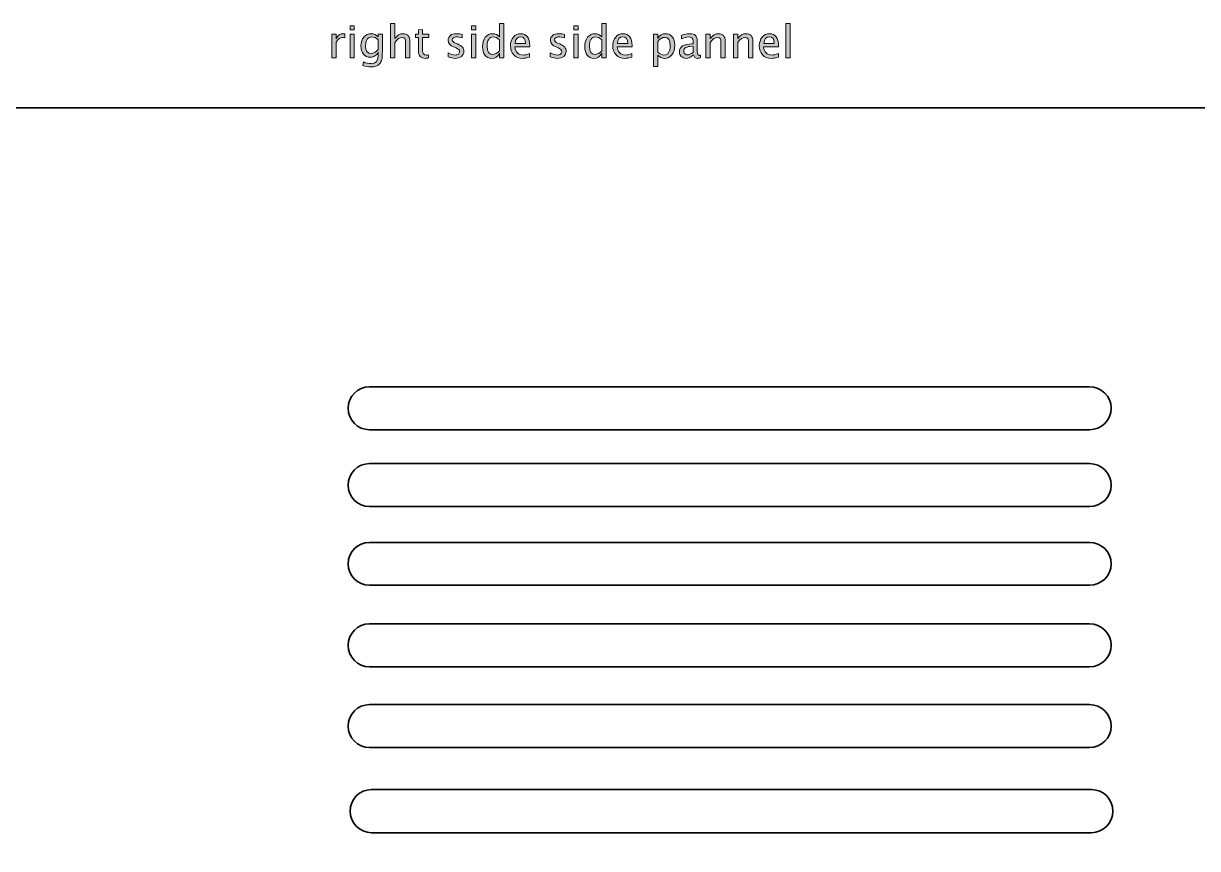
# Model space of a CAD drawing. Header units: inches. Extents: x 4 to 816, y 71 to 806.
# Drawn here: x 549 to 656.2, y 494 to 569.3 of the extents above; entities that cross this region are included whole.
import ezdxf

# ---------------------------------------------------------------- set-up
doc = ezdxf.new("R2010")
doc.units = ezdxf.units.IN
doc.header["$MEASUREMENT"] = 0
doc.layers.add('Layer 1', color=7, linetype='Continuous')

# ---------------------------------------------------------------- blocks, each defined once
blk = doc.blocks.new('block 180')
at = {"layer": 'Layer 1', "color": 240, "lineweight": 35, "true_color": 0xed1c24}
blk.add_lwpolyline([(441.79, 561.61), (790.74, 561.61), (790.74, 440.81), (441.79, 440.81)], dxfattribs=at)
blk = doc.blocks.new('block 192')
at = {"layer": 'Layer 1', "color": 240, "lineweight": 35, "true_color": 0xed1c24}
blk.add_open_spline([(646.36, 532.22), (646.36, 532.22), (580.61, 532.22), (580.61, 532.22), (579.53, 532.22), (578.65, 533.1), (578.65, 534.18), (578.65, 535.26), (579.53, 536.15), (580.61, 536.15), (580.61, 536.15), (646.36, 536.15), (646.36, 536.15), (647.44, 536.15), (648.32, 535.26), (648.32, 534.18), (648.32, 533.1), (647.44, 532.22), (646.36, 532.22)], degree=3, knots=[0, 0, 0, 0, 1, 1, 1, 2, 2, 2, 3, 3, 3, 4, 4, 4, 5, 5, 5, 6, 6, 6, 6], dxfattribs=at)
blk = doc.blocks.new('block 193')
at = {"layer": 'Layer 1', "color": 240, "lineweight": 35, "true_color": 0xed1c24}
blk.add_open_spline([(646.36, 525.2), (646.36, 525.2), (580.61, 525.2), (580.61, 525.2), (579.53, 525.2), (578.65, 526.08), (578.65, 527.16), (578.65, 528.24), (579.53, 529.13), (580.61, 529.13), (580.61, 529.13), (646.36, 529.13), (646.36, 529.13), (647.44, 529.13), (648.32, 528.24), (648.32, 527.16), (648.32, 526.08), (647.44, 525.2), (646.36, 525.2)], degree=3, knots=[0, 0, 0, 0, 1, 1, 1, 2, 2, 2, 3, 3, 3, 4, 4, 4, 5, 5, 5, 6, 6, 6, 6], dxfattribs=at)
blk = doc.blocks.new('block 194')
at = {"layer": 'Layer 1', "color": 240, "lineweight": 35, "true_color": 0xed1c24}
blk.add_open_spline([(646.36, 518.02), (646.36, 518.02), (580.61, 518.02), (580.61, 518.02), (579.53, 518.02), (578.65, 518.9), (578.65, 519.98), (578.65, 521.06), (579.53, 521.94), (580.61, 521.94), (580.61, 521.94), (646.36, 521.94), (646.36, 521.94), (647.44, 521.94), (648.32, 521.06), (648.32, 519.98), (648.32, 518.9), (647.44, 518.02), (646.36, 518.02)], degree=3, knots=[0, 0, 0, 0, 1, 1, 1, 2, 2, 2, 3, 3, 3, 4, 4, 4, 5, 5, 5, 6, 6, 6, 6], dxfattribs=at)
blk = doc.blocks.new('block 195')
at = {"layer": 'Layer 1', "color": 240, "lineweight": 35, "true_color": 0xed1c24}
blk.add_open_spline([(646.36, 510.58), (646.36, 510.58), (580.61, 510.58), (580.61, 510.58), (579.53, 510.58), (578.65, 511.46), (578.65, 512.54), (578.65, 513.62), (579.53, 514.5), (580.61, 514.5), (580.61, 514.5), (646.36, 514.5), (646.36, 514.5), (647.44, 514.5), (648.32, 513.62), (648.32, 512.54), (648.32, 511.46), (647.44, 510.58), (646.36, 510.58)], degree=3, knots=[0, 0, 0, 0, 1, 1, 1, 2, 2, 2, 3, 3, 3, 4, 4, 4, 5, 5, 5, 6, 6, 6, 6], dxfattribs=at)
blk = doc.blocks.new('block 196')
at = {"layer": 'Layer 1', "color": 240, "lineweight": 35, "true_color": 0xed1c24}
blk.add_open_spline([(646.36, 503.21), (646.36, 503.21), (580.61, 503.21), (580.61, 503.21), (579.53, 503.21), (578.65, 504.09), (578.65, 505.17), (578.65, 506.25), (579.53, 507.13), (580.61, 507.13), (580.61, 507.13), (646.36, 507.13), (646.36, 507.13), (647.44, 507.13), (648.32, 506.25), (648.32, 505.17), (648.32, 504.09), (647.44, 503.21), (646.36, 503.21)], degree=3, knots=[0, 0, 0, 0, 1, 1, 1, 2, 2, 2, 3, 3, 3, 4, 4, 4, 5, 5, 5, 6, 6, 6, 6], dxfattribs=at)
blk = doc.blocks.new('block 197')
at = {"layer": 'Layer 1', "color": 240, "lineweight": 35, "true_color": 0xed1c24}
blk.add_open_spline([(646.53, 495.44), (646.53, 495.44), (580.78, 495.44), (580.78, 495.44), (579.7, 495.44), (578.82, 496.33), (578.82, 497.41), (578.82, 498.49), (579.7, 499.37), (580.78, 499.37), (580.78, 499.37), (646.53, 499.37), (646.53, 499.37), (647.61, 499.37), (648.49, 498.49), (648.49, 497.41), (648.49, 496.33), (647.61, 495.44), (646.53, 495.44)], degree=3, knots=[0, 0, 0, 0, 1, 1, 1, 2, 2, 2, 3, 3, 3, 4, 4, 4, 5, 5, 5, 6, 6, 6, 6], dxfattribs=at)
blk = doc.blocks.new('block 332')
at = {"layer": 'Layer 1', "true_color": 0x231f20}
h = blk.add_hatch(color=250, dxfattribs=at)
h.dxf.hatch_style = 2
edge = h.paths.add_edge_path()
edge.add_spline(control_points=[(582.53, 566.17), (582.53, 566.17), (582.53, 569.3), (582.53, 569.3), (582.53, 569.3), (582.92, 569.3), (582.92, 569.3), (582.92, 569.3), (582.92, 567.92), (582.92, 567.92), (583.12, 568.22), (583.37, 568.37), (583.67, 568.37), (583.86, 568.37), (584.01, 568.31), (584.12, 568.19), (584.23, 568.08), (584.29, 567.92), (584.29, 567.72), (584.29, 567.72), (584.29, 566.17), (584.29, 566.17), (584.29, 566.17), (583.89, 566.17), (583.89, 566.17), (583.89, 566.17), (583.89, 567.59), (583.89, 567.59), (583.89, 567.75), (583.87, 567.86), (583.82, 567.93), (583.78, 568), (583.7, 568.03), (583.59, 568.03), (583.35, 568.03), (583.13, 567.88), (582.92, 567.57), (582.92, 567.57), (582.92, 566.17), (582.92, 566.17), (582.92, 566.17), (582.53, 566.17), (582.53, 566.17)], knot_values=[0, 0, 0, 0, 1, 1, 1, 2, 2, 2, 3, 3, 3, 4, 4, 4, 5, 5, 5, 6, 6, 6, 7, 7, 7, 8, 8, 8, 9, 9, 9, 10, 10, 10, 11, 11, 11, 12, 12, 12, 13, 13, 13, 14, 14, 14, 14], degree=3, periodic=1)
h = blk.add_hatch(color=250, dxfattribs=at)
h.dxf.hatch_style = 2
edge = h.paths.add_edge_path()
edge.add_spline(control_points=[(592.47, 566.17), (592.47, 566.17), (592.47, 566.58), (592.47, 566.58), (592.31, 566.27), (592.07, 566.12), (591.75, 566.12), (591.49, 566.12), (591.29, 566.22), (591.14, 566.41), (590.99, 566.59), (590.92, 566.85), (590.92, 567.18), (590.92, 567.54), (591, 567.83), (591.17, 568.04), (591.34, 568.26), (591.56, 568.37), (591.84, 568.37), (592.09, 568.37), (592.3, 568.27), (592.47, 568.08), (592.47, 568.08), (592.47, 569.3), (592.47, 569.3), (592.47, 569.3), (592.86, 569.3), (592.86, 569.3), (592.86, 569.3), (592.86, 566.17), (592.86, 566.17), (592.86, 566.17), (592.47, 566.17), (592.47, 566.17)], knot_values=[0, 0, 0, 0, 1, 1, 1, 2, 2, 2, 3, 3, 3, 4, 4, 4, 5, 5, 5, 6, 6, 6, 7, 7, 7, 8, 8, 8, 9, 9, 9, 10, 10, 10, 11, 11, 11, 11], degree=3, periodic=1)
edge = h.paths.add_edge_path()
edge.add_spline(control_points=[(592.47, 567.81), (592.27, 567.99), (592.08, 568.08), (591.9, 568.08), (591.72, 568.08), (591.58, 568), (591.48, 567.85), (591.38, 567.71), (591.33, 567.49), (591.33, 567.22), (591.33, 566.72), (591.5, 566.47), (591.83, 566.47), (592.05, 566.47), (592.26, 566.58), (592.47, 566.82), (592.47, 566.82), (592.47, 567.81), (592.47, 567.81)], knot_values=[0, 0, 0, 0, 1, 1, 1, 2, 2, 2, 3, 3, 3, 4, 4, 4, 5, 5, 5, 6, 6, 6, 6], degree=3, periodic=1)
h = blk.add_hatch(color=250, dxfattribs=at)
h.dxf.hatch_style = 2
edge = h.paths.add_edge_path()
edge.add_spline(control_points=[(601.81, 566.17), (601.81, 566.17), (601.81, 566.58), (601.81, 566.58), (601.65, 566.27), (601.41, 566.12), (601.09, 566.12), (600.83, 566.12), (600.63, 566.22), (600.48, 566.41), (600.33, 566.59), (600.26, 566.85), (600.26, 567.18), (600.26, 567.54), (600.34, 567.83), (600.51, 568.04), (600.68, 568.26), (600.9, 568.37), (601.18, 568.37), (601.43, 568.37), (601.64, 568.27), (601.81, 568.08), (601.81, 568.08), (601.81, 569.3), (601.81, 569.3), (601.81, 569.3), (602.2, 569.3), (602.2, 569.3), (602.2, 569.3), (602.2, 566.17), (602.2, 566.17), (602.2, 566.17), (601.81, 566.17), (601.81, 566.17)], knot_values=[0, 0, 0, 0, 1, 1, 1, 2, 2, 2, 3, 3, 3, 4, 4, 4, 5, 5, 5, 6, 6, 6, 7, 7, 7, 8, 8, 8, 9, 9, 9, 10, 10, 10, 11, 11, 11, 11], degree=3, periodic=1)
edge = h.paths.add_edge_path()
edge.add_spline(control_points=[(601.81, 567.81), (601.61, 567.99), (601.42, 568.08), (601.24, 568.08), (601.06, 568.08), (600.92, 568), (600.82, 567.85), (600.72, 567.71), (600.68, 567.49), (600.68, 567.22), (600.68, 566.72), (600.84, 566.47), (601.18, 566.47), (601.39, 566.47), (601.6, 566.58), (601.81, 566.82), (601.81, 566.82), (601.81, 567.81), (601.81, 567.81)], knot_values=[0, 0, 0, 0, 1, 1, 1, 2, 2, 2, 3, 3, 3, 4, 4, 4, 5, 5, 5, 6, 6, 6, 6], degree=3, periodic=1)
h = blk.add_hatch(color=250, dxfattribs=at)
h.dxf.hatch_style = 2
h.paths.add_polyline_path([(618.62, 566.17), (618.62, 569.3), (619.01, 569.3), (619.01, 566.17)])
h = blk.add_hatch(color=250, dxfattribs=at)
h.dxf.hatch_style = 2
edge = h.paths.add_edge_path()
edge.add_spline(control_points=[(577.16, 566.17), (577.16, 566.17), (577.16, 568.32), (577.16, 568.32), (577.16, 568.32), (577.55, 568.32), (577.55, 568.32), (577.55, 568.32), (577.55, 567.92), (577.55, 567.92), (577.71, 568.22), (577.93, 568.37), (578.23, 568.37), (578.27, 568.37), (578.31, 568.37), (578.35, 568.36), (578.35, 568.36), (578.35, 568), (578.35, 568), (578.28, 568.02), (578.22, 568.03), (578.17, 568.03), (577.92, 568.03), (577.72, 567.88), (577.55, 567.59), (577.55, 567.59), (577.55, 566.17), (577.55, 566.17), (577.55, 566.17), (577.16, 566.17), (577.16, 566.17)], knot_values=[0, 0, 0, 0, 1, 1, 1, 2, 2, 2, 3, 3, 3, 4, 4, 4, 5, 5, 5, 6, 6, 6, 7, 7, 7, 8, 8, 8, 9, 9, 9, 10, 10, 10, 10], degree=3, periodic=1)
h = blk.add_hatch(color=250, dxfattribs=at)
h.dxf.hatch_style = 2
h.paths.add_polyline_path([(578.82, 568.71), (578.82, 569.1), (579.21, 569.1), (579.21, 568.71)])
h.paths.add_polyline_path([(578.82, 566.17), (578.82, 568.32), (579.21, 568.32), (579.21, 566.17)])
h = blk.add_hatch(color=250, dxfattribs=at)
h.dxf.hatch_style = 2
edge = h.paths.add_edge_path()
edge.add_spline(control_points=[(580, 565.46), (580, 565.46), (580.05, 565.79), (580.05, 565.79), (580.27, 565.69), (580.5, 565.64), (580.72, 565.64), (581.16, 565.64), (581.38, 565.87), (581.38, 566.33), (581.38, 566.33), (581.38, 566.67), (581.38, 566.67), (581.31, 566.53), (581.21, 566.42), (581.09, 566.34), (580.96, 566.26), (580.83, 566.22), (580.67, 566.22), (580.41, 566.22), (580.21, 566.32), (580.05, 566.5), (579.9, 566.69), (579.82, 566.94), (579.82, 567.26), (579.82, 567.59), (579.91, 567.86), (580.08, 568.06), (580.26, 568.27), (580.48, 568.37), (580.76, 568.37), (581, 568.37), (581.2, 568.27), (581.38, 568.08), (581.38, 568.08), (581.38, 568.32), (581.38, 568.32), (581.38, 568.32), (581.77, 568.32), (581.77, 568.32), (581.77, 568.32), (581.77, 566.76), (581.77, 566.76), (581.77, 566.42), (581.75, 566.17), (581.72, 566.01), (581.68, 565.85), (581.62, 565.72), (581.52, 565.61), (581.35, 565.43), (581.08, 565.34), (580.72, 565.34), (580.47, 565.34), (580.23, 565.38), (580, 565.46)], knot_values=[0, 0, 0, 0, 1, 1, 1, 2, 2, 2, 3, 3, 3, 4, 4, 4, 5, 5, 5, 6, 6, 6, 7, 7, 7, 8, 8, 8, 9, 9, 9, 10, 10, 10, 11, 11, 11, 12, 12, 12, 13, 13, 13, 14, 14, 14, 15, 15, 15, 16, 16, 16, 17, 17, 17, 18, 18, 18, 18], degree=3, periodic=1)
edge = h.paths.add_edge_path()
edge.add_spline(control_points=[(581.38, 566.92), (581.38, 566.92), (581.38, 567.81), (581.38, 567.81), (581.21, 567.99), (581.02, 568.08), (580.82, 568.08), (580.64, 568.08), (580.5, 568.01), (580.39, 567.86), (580.29, 567.72), (580.24, 567.52), (580.24, 567.26), (580.24, 566.8), (580.41, 566.56), (580.74, 566.56), (580.97, 566.56), (581.18, 566.68), (581.38, 566.92)], knot_values=[0, 0, 0, 0, 1, 1, 1, 2, 2, 2, 3, 3, 3, 4, 4, 4, 5, 5, 5, 6, 6, 6, 6], degree=3, periodic=1)
h = blk.add_hatch(color=250, dxfattribs=at)
h.dxf.hatch_style = 2
edge = h.paths.add_edge_path()
edge.add_spline(control_points=[(586, 566.17), (585.88, 566.14), (585.78, 566.12), (585.69, 566.12), (585.49, 566.12), (585.34, 566.18), (585.23, 566.29), (585.12, 566.41), (585.06, 566.56), (585.06, 566.77), (585.06, 566.77), (585.06, 568.03), (585.06, 568.03), (585.06, 568.03), (584.79, 568.03), (584.79, 568.03), (584.79, 568.03), (584.79, 568.32), (584.79, 568.32), (584.79, 568.32), (585.06, 568.32), (585.06, 568.32), (585.06, 568.32), (585.06, 568.71), (585.06, 568.71), (585.06, 568.71), (585.45, 568.75), (585.45, 568.75), (585.45, 568.75), (585.45, 568.32), (585.45, 568.32), (585.45, 568.32), (586.01, 568.32), (586.01, 568.32), (586.01, 568.32), (586.01, 568.03), (586.01, 568.03), (586.01, 568.03), (585.45, 568.03), (585.45, 568.03), (585.45, 568.03), (585.45, 566.84), (585.45, 566.84), (585.45, 566.56), (585.57, 566.42), (585.82, 566.42), (585.87, 566.42), (585.93, 566.42), (586, 566.44), (586, 566.44), (586, 566.17), (586, 566.17)], knot_values=[0, 0, 0, 0, 1, 1, 1, 2, 2, 2, 3, 3, 3, 4, 4, 4, 5, 5, 5, 6, 6, 6, 7, 7, 7, 8, 8, 8, 9, 9, 9, 10, 10, 10, 11, 11, 11, 12, 12, 12, 13, 13, 13, 14, 14, 14, 15, 15, 15, 16, 16, 16, 17, 17, 17, 17], degree=3, periodic=1)
h = blk.add_hatch(color=250, dxfattribs=at)
h.dxf.hatch_style = 2
edge = h.paths.add_edge_path()
edge.add_spline(control_points=[(587.77, 566.25), (587.77, 566.25), (587.77, 566.61), (587.77, 566.61), (588.02, 566.48), (588.24, 566.42), (588.43, 566.42), (588.54, 566.42), (588.64, 566.45), (588.71, 566.51), (588.79, 566.57), (588.82, 566.64), (588.82, 566.74), (588.82, 566.87), (588.72, 566.98), (588.51, 567.07), (588.51, 567.07), (588.28, 567.16), (588.28, 567.16), (587.95, 567.3), (587.78, 567.5), (587.78, 567.77), (587.78, 567.95), (587.85, 568.1), (587.98, 568.21), (588.11, 568.32), (588.29, 568.37), (588.52, 568.37), (588.64, 568.37), (588.79, 568.36), (588.97, 568.32), (588.97, 568.32), (589.05, 568.31), (589.05, 568.31), (589.05, 568.31), (589.05, 567.98), (589.05, 567.98), (588.83, 568.05), (588.66, 568.08), (588.53, 568.08), (588.42, 568.08), (588.33, 568.05), (588.26, 568), (588.19, 567.95), (588.16, 567.89), (588.16, 567.81), (588.16, 567.69), (588.25, 567.59), (588.44, 567.51), (588.44, 567.51), (588.63, 567.43), (588.63, 567.43), (588.84, 567.34), (588.99, 567.24), (589.08, 567.14), (589.17, 567.04), (589.21, 566.92), (589.21, 566.77), (589.21, 566.58), (589.14, 566.43), (588.99, 566.3), (588.84, 566.18), (588.65, 566.12), (588.42, 566.12), (588.24, 566.12), (588.02, 566.16), (587.77, 566.25)], knot_values=[0, 0, 0, 0, 1, 1, 1, 2, 2, 2, 3, 3, 3, 4, 4, 4, 5, 5, 5, 6, 6, 6, 7, 7, 7, 8, 8, 8, 9, 9, 9, 10, 10, 10, 11, 11, 11, 12, 12, 12, 13, 13, 13, 14, 14, 14, 15, 15, 15, 16, 16, 16, 17, 17, 17, 18, 18, 18, 19, 19, 19, 20, 20, 20, 21, 21, 21, 22, 22, 22, 22], degree=3, periodic=1)
h = blk.add_hatch(color=250, dxfattribs=at)
h.dxf.hatch_style = 2
h.paths.add_polyline_path([(589.91, 568.71), (589.91, 569.1), (590.31, 569.1), (590.31, 568.71)])
h.paths.add_polyline_path([(589.91, 566.17), (589.91, 568.32), (590.31, 568.32), (590.31, 566.17)])
h = blk.add_hatch(color=250, dxfattribs=at)
h.dxf.hatch_style = 2
edge = h.paths.add_edge_path()
edge.add_spline(control_points=[(595.22, 566.24), (594.96, 566.16), (594.73, 566.12), (594.55, 566.12), (594.23, 566.12), (593.97, 566.23), (593.77, 566.44), (593.57, 566.65), (593.47, 566.92), (593.47, 567.26), (593.47, 567.58), (593.56, 567.85), (593.74, 568.06), (593.91, 568.27), (594.14, 568.37), (594.41, 568.37), (594.67, 568.37), (594.87, 568.28), (595.02, 568.09), (595.16, 567.91), (595.23, 567.64), (595.23, 567.3), (595.23, 567.3), (595.23, 567.18), (595.23, 567.18), (595.23, 567.18), (593.87, 567.18), (593.87, 567.18), (593.93, 566.67), (594.18, 566.42), (594.62, 566.42), (594.78, 566.42), (594.98, 566.46), (595.22, 566.55), (595.22, 566.55), (595.22, 566.24), (595.22, 566.24)], knot_values=[0, 0, 0, 0, 1, 1, 1, 2, 2, 2, 3, 3, 3, 4, 4, 4, 5, 5, 5, 6, 6, 6, 7, 7, 7, 8, 8, 8, 9, 9, 9, 10, 10, 10, 11, 11, 11, 12, 12, 12, 12], degree=3, periodic=1)
edge = h.paths.add_edge_path()
edge.add_spline(control_points=[(593.89, 567.48), (593.89, 567.48), (594.84, 567.48), (594.84, 567.48), (594.84, 567.88), (594.69, 568.08), (594.39, 568.08), (594.09, 568.08), (593.92, 567.88), (593.89, 567.48)], knot_values=[0, 0, 0, 0, 1, 1, 1, 2, 2, 2, 3, 3, 3, 3], degree=3, periodic=1)
h = blk.add_hatch(color=250, dxfattribs=at)
h.dxf.hatch_style = 2
edge = h.paths.add_edge_path()
edge.add_spline(control_points=[(597.11, 566.25), (597.11, 566.25), (597.11, 566.61), (597.11, 566.61), (597.36, 566.48), (597.59, 566.42), (597.77, 566.42), (597.89, 566.42), (597.98, 566.45), (598.05, 566.51), (598.13, 566.57), (598.16, 566.64), (598.16, 566.74), (598.16, 566.87), (598.06, 566.98), (597.85, 567.07), (597.85, 567.07), (597.63, 567.16), (597.63, 567.16), (597.29, 567.3), (597.12, 567.5), (597.12, 567.77), (597.12, 567.95), (597.19, 568.1), (597.32, 568.21), (597.45, 568.32), (597.63, 568.37), (597.87, 568.37), (597.99, 568.37), (598.13, 568.36), (598.31, 568.32), (598.31, 568.32), (598.39, 568.31), (598.39, 568.31), (598.39, 568.31), (598.39, 567.98), (598.39, 567.98), (598.17, 568.05), (598, 568.08), (597.87, 568.08), (597.76, 568.08), (597.67, 568.05), (597.6, 568), (597.53, 567.95), (597.5, 567.89), (597.5, 567.81), (597.5, 567.69), (597.59, 567.59), (597.78, 567.51), (597.78, 567.51), (597.97, 567.43), (597.97, 567.43), (598.18, 567.34), (598.33, 567.24), (598.42, 567.14), (598.51, 567.04), (598.55, 566.92), (598.55, 566.77), (598.55, 566.58), (598.48, 566.43), (598.33, 566.3), (598.18, 566.18), (597.99, 566.12), (597.76, 566.12), (597.58, 566.12), (597.36, 566.16), (597.11, 566.25)], knot_values=[0, 0, 0, 0, 1, 1, 1, 2, 2, 2, 3, 3, 3, 4, 4, 4, 5, 5, 5, 6, 6, 6, 7, 7, 7, 8, 8, 8, 9, 9, 9, 10, 10, 10, 11, 11, 11, 12, 12, 12, 13, 13, 13, 14, 14, 14, 15, 15, 15, 16, 16, 16, 17, 17, 17, 18, 18, 18, 19, 19, 19, 20, 20, 20, 21, 21, 21, 22, 22, 22, 22], degree=3, periodic=1)
h = blk.add_hatch(color=250, dxfattribs=at)
h.dxf.hatch_style = 2
h.paths.add_polyline_path([(599.26, 568.71), (599.26, 569.1), (599.65, 569.1), (599.65, 568.71)])
h.paths.add_polyline_path([(599.26, 566.17), (599.26, 568.32), (599.65, 568.32), (599.65, 566.17)])
h = blk.add_hatch(color=250, dxfattribs=at)
h.dxf.hatch_style = 2
edge = h.paths.add_edge_path()
edge.add_spline(control_points=[(604.56, 566.24), (604.3, 566.16), (604.08, 566.12), (603.89, 566.12), (603.57, 566.12), (603.31, 566.23), (603.11, 566.44), (602.91, 566.65), (602.81, 566.92), (602.81, 567.26), (602.81, 567.58), (602.9, 567.85), (603.08, 568.06), (603.25, 568.27), (603.48, 568.37), (603.75, 568.37), (604.01, 568.37), (604.22, 568.28), (604.36, 568.09), (604.5, 567.91), (604.57, 567.64), (604.57, 567.3), (604.57, 567.3), (604.57, 567.18), (604.57, 567.18), (604.57, 567.18), (603.21, 567.18), (603.21, 567.18), (603.27, 566.67), (603.52, 566.42), (603.96, 566.42), (604.13, 566.42), (604.32, 566.46), (604.56, 566.55), (604.56, 566.55), (604.56, 566.24), (604.56, 566.24)], knot_values=[0, 0, 0, 0, 1, 1, 1, 2, 2, 2, 3, 3, 3, 4, 4, 4, 5, 5, 5, 6, 6, 6, 7, 7, 7, 8, 8, 8, 9, 9, 9, 10, 10, 10, 11, 11, 11, 12, 12, 12, 12], degree=3, periodic=1)
edge = h.paths.add_edge_path()
edge.add_spline(control_points=[(603.23, 567.48), (603.23, 567.48), (604.18, 567.48), (604.18, 567.48), (604.18, 567.88), (604.03, 568.08), (603.73, 568.08), (603.43, 568.08), (603.26, 567.88), (603.23, 567.48)], knot_values=[0, 0, 0, 0, 1, 1, 1, 2, 2, 2, 3, 3, 3, 3], degree=3, periodic=1)
h = blk.add_hatch(color=250, dxfattribs=at)
h.dxf.hatch_style = 2
edge = h.paths.add_edge_path()
edge.add_spline(control_points=[(606.53, 565.39), (606.53, 565.39), (606.53, 568.32), (606.53, 568.32), (606.53, 568.32), (606.92, 568.32), (606.92, 568.32), (606.92, 568.32), (606.92, 567.92), (606.92, 567.92), (607.08, 568.22), (607.32, 568.37), (607.64, 568.37), (607.9, 568.37), (608.1, 568.28), (608.25, 568.09), (608.4, 567.9), (608.47, 567.64), (608.47, 567.31), (608.47, 566.96), (608.39, 566.67), (608.22, 566.45), (608.05, 566.23), (607.83, 566.12), (607.56, 566.12), (607.3, 566.12), (607.09, 566.22), (606.92, 566.42), (606.92, 566.42), (606.92, 565.39), (606.92, 565.39), (606.92, 565.39), (606.53, 565.39), (606.53, 565.39)], knot_values=[0, 0, 0, 0, 1, 1, 1, 2, 2, 2, 3, 3, 3, 4, 4, 4, 5, 5, 5, 6, 6, 6, 7, 7, 7, 8, 8, 8, 9, 9, 9, 10, 10, 10, 11, 11, 11, 11], degree=3, periodic=1)
edge = h.paths.add_edge_path()
edge.add_spline(control_points=[(606.92, 566.69), (607.12, 566.51), (607.31, 566.42), (607.49, 566.42), (607.67, 566.42), (607.81, 566.49), (607.91, 566.64), (608.01, 566.79), (608.06, 567), (608.06, 567.27), (608.06, 567.78), (607.89, 568.03), (607.56, 568.03), (607.34, 568.03), (607.13, 567.91), (606.92, 567.67), (606.92, 567.67), (606.92, 566.69), (606.92, 566.69)], knot_values=[0, 0, 0, 0, 1, 1, 1, 2, 2, 2, 3, 3, 3, 4, 4, 4, 5, 5, 5, 6, 6, 6, 6], degree=3, periodic=1)
h = blk.add_hatch(color=250, dxfattribs=at)
h.dxf.hatch_style = 2
edge = h.paths.add_edge_path()
edge.add_spline(control_points=[(610.19, 566.45), (609.96, 566.23), (609.73, 566.12), (609.52, 566.12), (609.34, 566.12), (609.19, 566.18), (609.07, 566.29), (608.96, 566.4), (608.9, 566.54), (608.9, 566.71), (608.9, 566.95), (609, 567.13), (609.19, 567.25), (609.39, 567.38), (609.67, 567.44), (610.04, 567.44), (610.04, 567.44), (610.14, 567.44), (610.14, 567.44), (610.14, 567.44), (610.14, 567.7), (610.14, 567.7), (610.14, 567.95), (610.01, 568.08), (609.75, 568.08), (609.54, 568.08), (609.32, 568.01), (609.08, 567.89), (609.08, 567.89), (609.08, 568.21), (609.08, 568.21), (609.35, 568.32), (609.59, 568.37), (609.83, 568.37), (610.07, 568.37), (610.24, 568.32), (610.36, 568.21), (610.47, 568.1), (610.53, 567.93), (610.53, 567.7), (610.53, 567.7), (610.53, 566.73), (610.53, 566.73), (610.53, 566.51), (610.59, 566.39), (610.73, 566.39), (610.75, 566.39), (610.77, 566.4), (610.81, 566.4), (610.81, 566.4), (610.83, 566.19), (610.83, 566.19), (610.75, 566.14), (610.65, 566.12), (610.54, 566.12), (610.36, 566.12), (610.24, 566.23), (610.19, 566.45)], knot_values=[0, 0, 0, 0, 1, 1, 1, 2, 2, 2, 3, 3, 3, 4, 4, 4, 5, 5, 5, 6, 6, 6, 7, 7, 7, 8, 8, 8, 9, 9, 9, 10, 10, 10, 11, 11, 11, 12, 12, 12, 13, 13, 13, 14, 14, 14, 15, 15, 15, 16, 16, 16, 17, 17, 17, 18, 18, 18, 19, 19, 19, 19], degree=3, periodic=1)
edge = h.paths.add_edge_path()
edge.add_spline(control_points=[(610.14, 566.66), (610.14, 566.66), (610.14, 567.21), (610.14, 567.21), (610.14, 567.21), (610.01, 567.22), (610.01, 567.22), (609.79, 567.22), (609.62, 567.18), (609.49, 567.1), (609.35, 567.02), (609.29, 566.91), (609.29, 566.78), (609.29, 566.68), (609.32, 566.6), (609.39, 566.54), (609.45, 566.47), (609.53, 566.44), (609.63, 566.44), (609.79, 566.44), (609.96, 566.51), (610.14, 566.66)], knot_values=[0, 0, 0, 0, 1, 1, 1, 2, 2, 2, 3, 3, 3, 4, 4, 4, 5, 5, 5, 6, 6, 6, 7, 7, 7, 7], degree=3, periodic=1)
h = blk.add_hatch(color=250, dxfattribs=at)
h.dxf.hatch_style = 2
edge = h.paths.add_edge_path()
edge.add_spline(control_points=[(611.32, 566.17), (611.32, 566.17), (611.32, 568.32), (611.32, 568.32), (611.32, 568.32), (611.71, 568.32), (611.71, 568.32), (611.71, 568.32), (611.71, 567.92), (611.71, 567.92), (611.92, 568.22), (612.17, 568.37), (612.47, 568.37), (612.66, 568.37), (612.81, 568.31), (612.92, 568.19), (613.03, 568.08), (613.08, 567.92), (613.08, 567.72), (613.08, 567.72), (613.08, 566.17), (613.08, 566.17), (613.08, 566.17), (612.69, 566.17), (612.69, 566.17), (612.69, 566.17), (612.69, 567.59), (612.69, 567.59), (612.69, 567.75), (612.67, 567.86), (612.62, 567.93), (612.58, 568), (612.5, 568.03), (612.39, 568.03), (612.15, 568.03), (611.93, 567.88), (611.71, 567.57), (611.71, 567.57), (611.71, 566.17), (611.71, 566.17), (611.71, 566.17), (611.32, 566.17), (611.32, 566.17)], knot_values=[0, 0, 0, 0, 1, 1, 1, 2, 2, 2, 3, 3, 3, 4, 4, 4, 5, 5, 5, 6, 6, 6, 7, 7, 7, 8, 8, 8, 9, 9, 9, 10, 10, 10, 11, 11, 11, 12, 12, 12, 13, 13, 13, 14, 14, 14, 14], degree=3, periodic=1)
h = blk.add_hatch(color=250, dxfattribs=at)
h.dxf.hatch_style = 2
edge = h.paths.add_edge_path()
edge.add_spline(control_points=[(613.84, 566.17), (613.84, 566.17), (613.84, 568.32), (613.84, 568.32), (613.84, 568.32), (614.23, 568.32), (614.23, 568.32), (614.23, 568.32), (614.23, 567.92), (614.23, 567.92), (614.44, 568.22), (614.69, 568.37), (614.99, 568.37), (615.18, 568.37), (615.33, 568.31), (615.44, 568.19), (615.55, 568.08), (615.6, 567.92), (615.6, 567.72), (615.6, 567.72), (615.6, 566.17), (615.6, 566.17), (615.6, 566.17), (615.21, 566.17), (615.21, 566.17), (615.21, 566.17), (615.21, 567.59), (615.21, 567.59), (615.21, 567.75), (615.19, 567.86), (615.14, 567.93), (615.09, 568), (615.02, 568.03), (614.91, 568.03), (614.67, 568.03), (614.44, 567.88), (614.23, 567.57), (614.23, 567.57), (614.23, 566.17), (614.23, 566.17), (614.23, 566.17), (613.84, 566.17), (613.84, 566.17)], knot_values=[0, 0, 0, 0, 1, 1, 1, 2, 2, 2, 3, 3, 3, 4, 4, 4, 5, 5, 5, 6, 6, 6, 7, 7, 7, 8, 8, 8, 9, 9, 9, 10, 10, 10, 11, 11, 11, 12, 12, 12, 13, 13, 13, 14, 14, 14, 14], degree=3, periodic=1)
h = blk.add_hatch(color=250, dxfattribs=at)
h.dxf.hatch_style = 2
edge = h.paths.add_edge_path()
edge.add_spline(control_points=[(617.94, 566.24), (617.68, 566.16), (617.45, 566.12), (617.27, 566.12), (616.95, 566.12), (616.69, 566.23), (616.49, 566.44), (616.29, 566.65), (616.19, 566.92), (616.19, 567.26), (616.19, 567.58), (616.28, 567.85), (616.46, 568.06), (616.63, 568.27), (616.86, 568.37), (617.13, 568.37), (617.39, 568.37), (617.59, 568.28), (617.74, 568.09), (617.88, 567.91), (617.95, 567.64), (617.95, 567.3), (617.95, 567.3), (617.95, 567.18), (617.95, 567.18), (617.95, 567.18), (616.59, 567.18), (616.59, 567.18), (616.65, 566.67), (616.9, 566.42), (617.34, 566.42), (617.5, 566.42), (617.7, 566.46), (617.94, 566.55), (617.94, 566.55), (617.94, 566.24), (617.94, 566.24)], knot_values=[0, 0, 0, 0, 1, 1, 1, 2, 2, 2, 3, 3, 3, 4, 4, 4, 5, 5, 5, 6, 6, 6, 7, 7, 7, 8, 8, 8, 9, 9, 9, 10, 10, 10, 11, 11, 11, 12, 12, 12, 12], degree=3, periodic=1)
edge = h.paths.add_edge_path()
edge.add_spline(control_points=[(616.61, 567.48), (616.61, 567.48), (617.56, 567.48), (617.56, 567.48), (617.56, 567.88), (617.41, 568.08), (617.11, 568.08), (616.81, 568.08), (616.64, 567.88), (616.61, 567.48)], knot_values=[0, 0, 0, 0, 1, 1, 1, 2, 2, 2, 3, 3, 3, 3], degree=3, periodic=1)
at = {"layer": 'Layer 1', "lineweight": 0}
for points in [[(618.62, 566.17), (618.62, 569.3), (619.01, 569.3), (619.01, 566.17), (618.62, 566.17)], [(578.82, 568.71), (578.82, 569.1), (579.21, 569.1), (579.21, 568.71), (578.82, 568.71)], [(578.82, 566.17), (578.82, 568.32), (579.21, 568.32), (579.21, 566.17), (578.82, 566.17)], [(589.91, 568.71), (589.91, 569.1), (590.31, 569.1), (590.31, 568.71), (589.91, 568.71)], [(589.91, 566.17), (589.91, 568.32), (590.31, 568.32), (590.31, 566.17), (589.91, 566.17)], [(599.26, 568.71), (599.26, 569.1), (599.65, 569.1), (599.65, 568.71), (599.26, 568.71)], [(599.26, 566.17), (599.26, 568.32), (599.65, 568.32), (599.65, 566.17), (599.26, 566.17)]]:
    blk.add_lwpolyline(points, dxfattribs=at)
for points, knots in [([(582.53, 566.17), (582.53, 566.17), (582.53, 569.3), (582.53, 569.3), (582.53, 569.3), (582.92, 569.3), (582.92, 569.3), (582.92, 569.3), (582.92, 567.92), (582.92, 567.92), (583.12, 568.22), (583.37, 568.37), (583.67, 568.37), (583.86, 568.37), (584.01, 568.31), (584.12, 568.19), (584.23, 568.08), (584.29, 567.92), (584.29, 567.72), (584.29, 567.72), (584.29, 566.17), (584.29, 566.17), (584.29, 566.17), (583.89, 566.17), (583.89, 566.17), (583.89, 566.17), (583.89, 567.59), (583.89, 567.59), (583.89, 567.75), (583.87, 567.86), (583.82, 567.93), (583.78, 568), (583.7, 568.03), (583.59, 568.03), (583.35, 568.03), (583.13, 567.88), (582.92, 567.57), (582.92, 567.57), (582.92, 566.17), (582.92, 566.17), (582.92, 566.17), (582.53, 566.17), (582.53, 566.17)], [0, 0, 0, 0, 1, 1, 1, 2, 2, 2, 3, 3, 3, 4, 4, 4, 5, 5, 5, 6, 6, 6, 7, 7, 7, 8, 8, 8, 9, 9, 9, 10, 10, 10, 11, 11, 11, 12, 12, 12, 13, 13, 13, 14, 14, 14, 14]), ([(592.47, 566.17), (592.47, 566.17), (592.47, 566.58), (592.47, 566.58), (592.31, 566.27), (592.07, 566.12), (591.75, 566.12), (591.49, 566.12), (591.29, 566.22), (591.14, 566.41), (590.99, 566.59), (590.92, 566.85), (590.92, 567.18), (590.92, 567.54), (591, 567.83), (591.17, 568.04), (591.34, 568.26), (591.56, 568.37), (591.84, 568.37), (592.09, 568.37), (592.3, 568.27), (592.47, 568.08), (592.47, 568.08), (592.47, 569.3), (592.47, 569.3), (592.47, 569.3), (592.86, 569.3), (592.86, 569.3), (592.86, 569.3), (592.86, 566.17), (592.86, 566.17), (592.86, 566.17), (592.47, 566.17), (592.47, 566.17)], [0, 0, 0, 0, 1, 1, 1, 2, 2, 2, 3, 3, 3, 4, 4, 4, 5, 5, 5, 6, 6, 6, 7, 7, 7, 8, 8, 8, 9, 9, 9, 10, 10, 10, 11, 11, 11, 11]), ([(601.81, 566.17), (601.81, 566.17), (601.81, 566.58), (601.81, 566.58), (601.65, 566.27), (601.41, 566.12), (601.09, 566.12), (600.83, 566.12), (600.63, 566.22), (600.48, 566.41), (600.33, 566.59), (600.26, 566.85), (600.26, 567.18), (600.26, 567.54), (600.34, 567.83), (600.51, 568.04), (600.68, 568.26), (600.9, 568.37), (601.18, 568.37), (601.43, 568.37), (601.64, 568.27), (601.81, 568.08), (601.81, 568.08), (601.81, 569.3), (601.81, 569.3), (601.81, 569.3), (602.2, 569.3), (602.2, 569.3), (602.2, 569.3), (602.2, 566.17), (602.2, 566.17), (602.2, 566.17), (601.81, 566.17), (601.81, 566.17)], [0, 0, 0, 0, 1, 1, 1, 2, 2, 2, 3, 3, 3, 4, 4, 4, 5, 5, 5, 6, 6, 6, 7, 7, 7, 8, 8, 8, 9, 9, 9, 10, 10, 10, 11, 11, 11, 11]), ([(577.16, 566.17), (577.16, 566.17), (577.16, 568.32), (577.16, 568.32), (577.16, 568.32), (577.55, 568.32), (577.55, 568.32), (577.55, 568.32), (577.55, 567.92), (577.55, 567.92), (577.71, 568.22), (577.93, 568.37), (578.23, 568.37), (578.27, 568.37), (578.31, 568.37), (578.35, 568.36), (578.35, 568.36), (578.35, 568), (578.35, 568), (578.28, 568.02), (578.22, 568.03), (578.17, 568.03), (577.92, 568.03), (577.72, 567.88), (577.55, 567.59), (577.55, 567.59), (577.55, 566.17), (577.55, 566.17), (577.55, 566.17), (577.16, 566.17), (577.16, 566.17)], [0, 0, 0, 0, 1, 1, 1, 2, 2, 2, 3, 3, 3, 4, 4, 4, 5, 5, 5, 6, 6, 6, 7, 7, 7, 8, 8, 8, 9, 9, 9, 10, 10, 10, 10]), ([(580, 565.46), (580, 565.46), (580.05, 565.79), (580.05, 565.79), (580.27, 565.69), (580.5, 565.64), (580.72, 565.64), (581.16, 565.64), (581.38, 565.87), (581.38, 566.33), (581.38, 566.33), (581.38, 566.67), (581.38, 566.67), (581.31, 566.53), (581.21, 566.42), (581.09, 566.34), (580.96, 566.26), (580.83, 566.22), (580.67, 566.22), (580.41, 566.22), (580.21, 566.32), (580.05, 566.5), (579.9, 566.69), (579.82, 566.94), (579.82, 567.26), (579.82, 567.59), (579.91, 567.86), (580.08, 568.06), (580.26, 568.27), (580.48, 568.37), (580.76, 568.37), (581, 568.37), (581.2, 568.27), (581.38, 568.08), (581.38, 568.08), (581.38, 568.32), (581.38, 568.32), (581.38, 568.32), (581.77, 568.32), (581.77, 568.32), (581.77, 568.32), (581.77, 566.76), (581.77, 566.76), (581.77, 566.42), (581.75, 566.17), (581.72, 566.01), (581.68, 565.85), (581.62, 565.72), (581.52, 565.61), (581.35, 565.43), (581.08, 565.34), (580.72, 565.34), (580.47, 565.34), (580.23, 565.38), (580, 565.46)], [0, 0, 0, 0, 1, 1, 1, 2, 2, 2, 3, 3, 3, 4, 4, 4, 5, 5, 5, 6, 6, 6, 7, 7, 7, 8, 8, 8, 9, 9, 9, 10, 10, 10, 11, 11, 11, 12, 12, 12, 13, 13, 13, 14, 14, 14, 15, 15, 15, 16, 16, 16, 17, 17, 17, 18, 18, 18, 18]), ([(586, 566.17), (585.88, 566.14), (585.78, 566.12), (585.69, 566.12), (585.49, 566.12), (585.34, 566.18), (585.23, 566.29), (585.12, 566.41), (585.06, 566.56), (585.06, 566.77), (585.06, 566.77), (585.06, 568.03), (585.06, 568.03), (585.06, 568.03), (584.79, 568.03), (584.79, 568.03), (584.79, 568.03), (584.79, 568.32), (584.79, 568.32), (584.79, 568.32), (585.06, 568.32), (585.06, 568.32), (585.06, 568.32), (585.06, 568.71), (585.06, 568.71), (585.06, 568.71), (585.45, 568.75), (585.45, 568.75), (585.45, 568.75), (585.45, 568.32), (585.45, 568.32), (585.45, 568.32), (586.01, 568.32), (586.01, 568.32), (586.01, 568.32), (586.01, 568.03), (586.01, 568.03), (586.01, 568.03), (585.45, 568.03), (585.45, 568.03), (585.45, 568.03), (585.45, 566.84), (585.45, 566.84), (585.45, 566.56), (585.57, 566.42), (585.82, 566.42), (585.87, 566.42), (585.93, 566.42), (586, 566.44), (586, 566.44), (586, 566.17), (586, 566.17)], [0, 0, 0, 0, 1, 1, 1, 2, 2, 2, 3, 3, 3, 4, 4, 4, 5, 5, 5, 6, 6, 6, 7, 7, 7, 8, 8, 8, 9, 9, 9, 10, 10, 10, 11, 11, 11, 12, 12, 12, 13, 13, 13, 14, 14, 14, 15, 15, 15, 16, 16, 16, 17, 17, 17, 17]), ([(587.77, 566.25), (587.77, 566.25), (587.77, 566.61), (587.77, 566.61), (588.02, 566.48), (588.24, 566.42), (588.43, 566.42), (588.54, 566.42), (588.64, 566.45), (588.71, 566.51), (588.79, 566.57), (588.82, 566.64), (588.82, 566.74), (588.82, 566.87), (588.72, 566.98), (588.51, 567.07), (588.51, 567.07), (588.28, 567.16), (588.28, 567.16), (587.95, 567.3), (587.78, 567.5), (587.78, 567.77), (587.78, 567.95), (587.85, 568.1), (587.98, 568.21), (588.11, 568.32), (588.29, 568.37), (588.52, 568.37), (588.64, 568.37), (588.79, 568.36), (588.97, 568.32), (588.97, 568.32), (589.05, 568.31), (589.05, 568.31), (589.05, 568.31), (589.05, 567.98), (589.05, 567.98), (588.83, 568.05), (588.66, 568.08), (588.53, 568.08), (588.42, 568.08), (588.33, 568.05), (588.26, 568), (588.19, 567.95), (588.16, 567.89), (588.16, 567.81), (588.16, 567.69), (588.25, 567.59), (588.44, 567.51), (588.44, 567.51), (588.63, 567.43), (588.63, 567.43), (588.84, 567.34), (588.99, 567.24), (589.08, 567.14), (589.17, 567.04), (589.21, 566.92), (589.21, 566.77), (589.21, 566.58), (589.14, 566.43), (588.99, 566.3), (588.84, 566.18), (588.65, 566.12), (588.42, 566.12), (588.24, 566.12), (588.02, 566.16), (587.77, 566.25)], [0, 0, 0, 0, 1, 1, 1, 2, 2, 2, 3, 3, 3, 4, 4, 4, 5, 5, 5, 6, 6, 6, 7, 7, 7, 8, 8, 8, 9, 9, 9, 10, 10, 10, 11, 11, 11, 12, 12, 12, 13, 13, 13, 14, 14, 14, 15, 15, 15, 16, 16, 16, 17, 17, 17, 18, 18, 18, 19, 19, 19, 20, 20, 20, 21, 21, 21, 22, 22, 22, 22]), ([(595.22, 566.24), (594.96, 566.16), (594.73, 566.12), (594.55, 566.12), (594.23, 566.12), (593.97, 566.23), (593.77, 566.44), (593.57, 566.65), (593.47, 566.92), (593.47, 567.26), (593.47, 567.58), (593.56, 567.85), (593.74, 568.06), (593.91, 568.27), (594.14, 568.37), (594.41, 568.37), (594.67, 568.37), (594.87, 568.28), (595.02, 568.09), (595.16, 567.91), (595.23, 567.64), (595.23, 567.3), (595.23, 567.3), (595.23, 567.18), (595.23, 567.18), (595.23, 567.18), (593.87, 567.18), (593.87, 567.18), (593.93, 566.67), (594.18, 566.42), (594.62, 566.42), (594.78, 566.42), (594.98, 566.46), (595.22, 566.55), (595.22, 566.55), (595.22, 566.24), (595.22, 566.24)], [0, 0, 0, 0, 1, 1, 1, 2, 2, 2, 3, 3, 3, 4, 4, 4, 5, 5, 5, 6, 6, 6, 7, 7, 7, 8, 8, 8, 9, 9, 9, 10, 10, 10, 11, 11, 11, 12, 12, 12, 12]), ([(597.11, 566.25), (597.11, 566.25), (597.11, 566.61), (597.11, 566.61), (597.36, 566.48), (597.59, 566.42), (597.77, 566.42), (597.89, 566.42), (597.98, 566.45), (598.05, 566.51), (598.13, 566.57), (598.16, 566.64), (598.16, 566.74), (598.16, 566.87), (598.06, 566.98), (597.85, 567.07), (597.85, 567.07), (597.63, 567.16), (597.63, 567.16), (597.29, 567.3), (597.12, 567.5), (597.12, 567.77), (597.12, 567.95), (597.19, 568.1), (597.32, 568.21), (597.45, 568.32), (597.63, 568.37), (597.87, 568.37), (597.99, 568.37), (598.13, 568.36), (598.31, 568.32), (598.31, 568.32), (598.39, 568.31), (598.39, 568.31), (598.39, 568.31), (598.39, 567.98), (598.39, 567.98), (598.17, 568.05), (598, 568.08), (597.87, 568.08), (597.76, 568.08), (597.67, 568.05), (597.6, 568), (597.53, 567.95), (597.5, 567.89), (597.5, 567.81), (597.5, 567.69), (597.59, 567.59), (597.78, 567.51), (597.78, 567.51), (597.97, 567.43), (597.97, 567.43), (598.18, 567.34), (598.33, 567.24), (598.42, 567.14), (598.51, 567.04), (598.55, 566.92), (598.55, 566.77), (598.55, 566.58), (598.48, 566.43), (598.33, 566.3), (598.18, 566.18), (597.99, 566.12), (597.76, 566.12), (597.58, 566.12), (597.36, 566.16), (597.11, 566.25)], [0, 0, 0, 0, 1, 1, 1, 2, 2, 2, 3, 3, 3, 4, 4, 4, 5, 5, 5, 6, 6, 6, 7, 7, 7, 8, 8, 8, 9, 9, 9, 10, 10, 10, 11, 11, 11, 12, 12, 12, 13, 13, 13, 14, 14, 14, 15, 15, 15, 16, 16, 16, 17, 17, 17, 18, 18, 18, 19, 19, 19, 20, 20, 20, 21, 21, 21, 22, 22, 22, 22]), ([(604.56, 566.24), (604.3, 566.16), (604.08, 566.12), (603.89, 566.12), (603.57, 566.12), (603.31, 566.23), (603.11, 566.44), (602.91, 566.65), (602.81, 566.92), (602.81, 567.26), (602.81, 567.58), (602.9, 567.85), (603.08, 568.06), (603.25, 568.27), (603.48, 568.37), (603.75, 568.37), (604.01, 568.37), (604.22, 568.28), (604.36, 568.09), (604.5, 567.91), (604.57, 567.64), (604.57, 567.3), (604.57, 567.3), (604.57, 567.18), (604.57, 567.18), (604.57, 567.18), (603.21, 567.18), (603.21, 567.18), (603.27, 566.67), (603.52, 566.42), (603.96, 566.42), (604.13, 566.42), (604.32, 566.46), (604.56, 566.55), (604.56, 566.55), (604.56, 566.24), (604.56, 566.24)], [0, 0, 0, 0, 1, 1, 1, 2, 2, 2, 3, 3, 3, 4, 4, 4, 5, 5, 5, 6, 6, 6, 7, 7, 7, 8, 8, 8, 9, 9, 9, 10, 10, 10, 11, 11, 11, 12, 12, 12, 12]), ([(606.53, 565.39), (606.53, 565.39), (606.53, 568.32), (606.53, 568.32), (606.53, 568.32), (606.92, 568.32), (606.92, 568.32), (606.92, 568.32), (606.92, 567.92), (606.92, 567.92), (607.08, 568.22), (607.32, 568.37), (607.64, 568.37), (607.9, 568.37), (608.1, 568.28), (608.25, 568.09), (608.4, 567.9), (608.47, 567.64), (608.47, 567.31), (608.47, 566.96), (608.39, 566.67), (608.22, 566.45), (608.05, 566.23), (607.83, 566.12), (607.56, 566.12), (607.3, 566.12), (607.09, 566.22), (606.92, 566.42), (606.92, 566.42), (606.92, 565.39), (606.92, 565.39), (606.92, 565.39), (606.53, 565.39), (606.53, 565.39)], [0, 0, 0, 0, 1, 1, 1, 2, 2, 2, 3, 3, 3, 4, 4, 4, 5, 5, 5, 6, 6, 6, 7, 7, 7, 8, 8, 8, 9, 9, 9, 10, 10, 10, 11, 11, 11, 11]), ([(610.19, 566.45), (609.96, 566.23), (609.73, 566.12), (609.52, 566.12), (609.34, 566.12), (609.19, 566.18), (609.07, 566.29), (608.96, 566.4), (608.9, 566.54), (608.9, 566.71), (608.9, 566.95), (609, 567.13), (609.19, 567.25), (609.39, 567.38), (609.67, 567.44), (610.04, 567.44), (610.04, 567.44), (610.14, 567.44), (610.14, 567.44), (610.14, 567.44), (610.14, 567.7), (610.14, 567.7), (610.14, 567.95), (610.01, 568.08), (609.75, 568.08), (609.54, 568.08), (609.32, 568.01), (609.08, 567.89), (609.08, 567.89), (609.08, 568.21), (609.08, 568.21), (609.35, 568.32), (609.59, 568.37), (609.83, 568.37), (610.07, 568.37), (610.24, 568.32), (610.36, 568.21), (610.47, 568.1), (610.53, 567.93), (610.53, 567.7), (610.53, 567.7), (610.53, 566.73), (610.53, 566.73), (610.53, 566.51), (610.59, 566.39), (610.73, 566.39), (610.75, 566.39), (610.77, 566.4), (610.81, 566.4), (610.81, 566.4), (610.83, 566.19), (610.83, 566.19), (610.75, 566.14), (610.65, 566.12), (610.54, 566.12), (610.36, 566.12), (610.24, 566.23), (610.19, 566.45)], [0, 0, 0, 0, 1, 1, 1, 2, 2, 2, 3, 3, 3, 4, 4, 4, 5, 5, 5, 6, 6, 6, 7, 7, 7, 8, 8, 8, 9, 9, 9, 10, 10, 10, 11, 11, 11, 12, 12, 12, 13, 13, 13, 14, 14, 14, 15, 15, 15, 16, 16, 16, 17, 17, 17, 18, 18, 18, 19, 19, 19, 19]), ([(611.32, 566.17), (611.32, 566.17), (611.32, 568.32), (611.32, 568.32), (611.32, 568.32), (611.71, 568.32), (611.71, 568.32), (611.71, 568.32), (611.71, 567.92), (611.71, 567.92), (611.92, 568.22), (612.17, 568.37), (612.47, 568.37), (612.66, 568.37), (612.81, 568.31), (612.92, 568.19), (613.03, 568.08), (613.08, 567.92), (613.08, 567.72), (613.08, 567.72), (613.08, 566.17), (613.08, 566.17), (613.08, 566.17), (612.69, 566.17), (612.69, 566.17), (612.69, 566.17), (612.69, 567.59), (612.69, 567.59), (612.69, 567.75), (612.67, 567.86), (612.62, 567.93), (612.58, 568), (612.5, 568.03), (612.39, 568.03), (612.15, 568.03), (611.93, 567.88), (611.71, 567.57), (611.71, 567.57), (611.71, 566.17), (611.71, 566.17), (611.71, 566.17), (611.32, 566.17), (611.32, 566.17)], [0, 0, 0, 0, 1, 1, 1, 2, 2, 2, 3, 3, 3, 4, 4, 4, 5, 5, 5, 6, 6, 6, 7, 7, 7, 8, 8, 8, 9, 9, 9, 10, 10, 10, 11, 11, 11, 12, 12, 12, 13, 13, 13, 14, 14, 14, 14]), ([(613.84, 566.17), (613.84, 566.17), (613.84, 568.32), (613.84, 568.32), (613.84, 568.32), (614.23, 568.32), (614.23, 568.32), (614.23, 568.32), (614.23, 567.92), (614.23, 567.92), (614.44, 568.22), (614.69, 568.37), (614.99, 568.37), (615.18, 568.37), (615.33, 568.31), (615.44, 568.19), (615.55, 568.08), (615.6, 567.92), (615.6, 567.72), (615.6, 567.72), (615.6, 566.17), (615.6, 566.17), (615.6, 566.17), (615.21, 566.17), (615.21, 566.17), (615.21, 566.17), (615.21, 567.59), (615.21, 567.59), (615.21, 567.75), (615.19, 567.86), (615.14, 567.93), (615.09, 568), (615.02, 568.03), (614.91, 568.03), (614.67, 568.03), (614.44, 567.88), (614.23, 567.57), (614.23, 567.57), (614.23, 566.17), (614.23, 566.17), (614.23, 566.17), (613.84, 566.17), (613.84, 566.17)], [0, 0, 0, 0, 1, 1, 1, 2, 2, 2, 3, 3, 3, 4, 4, 4, 5, 5, 5, 6, 6, 6, 7, 7, 7, 8, 8, 8, 9, 9, 9, 10, 10, 10, 11, 11, 11, 12, 12, 12, 13, 13, 13, 14, 14, 14, 14]), ([(617.94, 566.24), (617.68, 566.16), (617.45, 566.12), (617.27, 566.12), (616.95, 566.12), (616.69, 566.23), (616.49, 566.44), (616.29, 566.65), (616.19, 566.92), (616.19, 567.26), (616.19, 567.58), (616.28, 567.85), (616.46, 568.06), (616.63, 568.27), (616.86, 568.37), (617.13, 568.37), (617.39, 568.37), (617.59, 568.28), (617.74, 568.09), (617.88, 567.91), (617.95, 567.64), (617.95, 567.3), (617.95, 567.3), (617.95, 567.18), (617.95, 567.18), (617.95, 567.18), (616.59, 567.18), (616.59, 567.18), (616.65, 566.67), (616.9, 566.42), (617.34, 566.42), (617.5, 566.42), (617.7, 566.46), (617.94, 566.55), (617.94, 566.55), (617.94, 566.24), (617.94, 566.24)], [0, 0, 0, 0, 1, 1, 1, 2, 2, 2, 3, 3, 3, 4, 4, 4, 5, 5, 5, 6, 6, 6, 7, 7, 7, 8, 8, 8, 9, 9, 9, 10, 10, 10, 11, 11, 11, 12, 12, 12, 12]), ([(581.38, 566.92), (581.38, 566.92), (581.38, 567.81), (581.38, 567.81), (581.21, 567.99), (581.02, 568.08), (580.82, 568.08), (580.64, 568.08), (580.5, 568.01), (580.39, 567.86), (580.29, 567.72), (580.24, 567.52), (580.24, 567.26), (580.24, 566.8), (580.41, 566.56), (580.74, 566.56), (580.97, 566.56), (581.18, 566.68), (581.38, 566.92)], [0, 0, 0, 0, 1, 1, 1, 2, 2, 2, 3, 3, 3, 4, 4, 4, 5, 5, 5, 6, 6, 6, 6]), ([(592.47, 567.81), (592.27, 567.99), (592.08, 568.08), (591.9, 568.08), (591.72, 568.08), (591.58, 568), (591.48, 567.85), (591.38, 567.71), (591.33, 567.49), (591.33, 567.22), (591.33, 566.72), (591.5, 566.47), (591.83, 566.47), (592.05, 566.47), (592.26, 566.58), (592.47, 566.82), (592.47, 566.82), (592.47, 567.81), (592.47, 567.81)], [0, 0, 0, 0, 1, 1, 1, 2, 2, 2, 3, 3, 3, 4, 4, 4, 5, 5, 5, 6, 6, 6, 6]), ([(593.89, 567.48), (593.89, 567.48), (594.84, 567.48), (594.84, 567.48), (594.84, 567.88), (594.69, 568.08), (594.39, 568.08), (594.09, 568.08), (593.92, 567.88), (593.89, 567.48)], [0, 0, 0, 0, 1, 1, 1, 2, 2, 2, 3, 3, 3, 3]), ([(601.81, 567.81), (601.61, 567.99), (601.42, 568.08), (601.24, 568.08), (601.06, 568.08), (600.92, 568), (600.82, 567.85), (600.72, 567.71), (600.68, 567.49), (600.68, 567.22), (600.68, 566.72), (600.84, 566.47), (601.18, 566.47), (601.39, 566.47), (601.6, 566.58), (601.81, 566.82), (601.81, 566.82), (601.81, 567.81), (601.81, 567.81)], [0, 0, 0, 0, 1, 1, 1, 2, 2, 2, 3, 3, 3, 4, 4, 4, 5, 5, 5, 6, 6, 6, 6]), ([(603.23, 567.48), (603.23, 567.48), (604.18, 567.48), (604.18, 567.48), (604.18, 567.88), (604.03, 568.08), (603.73, 568.08), (603.43, 568.08), (603.26, 567.88), (603.23, 567.48)], [0, 0, 0, 0, 1, 1, 1, 2, 2, 2, 3, 3, 3, 3]), ([(606.92, 566.69), (607.12, 566.51), (607.31, 566.42), (607.49, 566.42), (607.67, 566.42), (607.81, 566.49), (607.91, 566.64), (608.01, 566.79), (608.06, 567), (608.06, 567.27), (608.06, 567.78), (607.89, 568.03), (607.56, 568.03), (607.34, 568.03), (607.13, 567.91), (606.92, 567.67), (606.92, 567.67), (606.92, 566.69), (606.92, 566.69)], [0, 0, 0, 0, 1, 1, 1, 2, 2, 2, 3, 3, 3, 4, 4, 4, 5, 5, 5, 6, 6, 6, 6]), ([(610.14, 566.66), (610.14, 566.66), (610.14, 567.21), (610.14, 567.21), (610.14, 567.21), (610.01, 567.22), (610.01, 567.22), (609.79, 567.22), (609.62, 567.18), (609.49, 567.1), (609.35, 567.02), (609.29, 566.91), (609.29, 566.78), (609.29, 566.68), (609.32, 566.6), (609.39, 566.54), (609.45, 566.47), (609.53, 566.44), (609.63, 566.44), (609.79, 566.44), (609.96, 566.51), (610.14, 566.66)], [0, 0, 0, 0, 1, 1, 1, 2, 2, 2, 3, 3, 3, 4, 4, 4, 5, 5, 5, 6, 6, 6, 7, 7, 7, 7]), ([(616.61, 567.48), (616.61, 567.48), (617.56, 567.48), (617.56, 567.48), (617.56, 567.88), (617.41, 568.08), (617.11, 568.08), (616.81, 568.08), (616.64, 567.88), (616.61, 567.48)], [0, 0, 0, 0, 1, 1, 1, 2, 2, 2, 3, 3, 3, 3])]:
    blk.add_open_spline(points, degree=3, knots=knots, dxfattribs=at)
blk = doc.blocks.new('block 331')
at = {"layer": 'Layer 1'}
blk.add_blockref('block 332', (0, 0), dxfattribs=at)

msp = doc.modelspace()

# ---------------------------------------------------------------- block references
at = {"layer": 'Layer 1'}
for name in ['block 331', 'block 180', 'block 192', 'block 193', 'block 194', 'block 195', 'block 196', 'block 197']:
    msp.add_blockref(name, (0, 0), dxfattribs=at)

doc.saveas('drawing.dxf')
